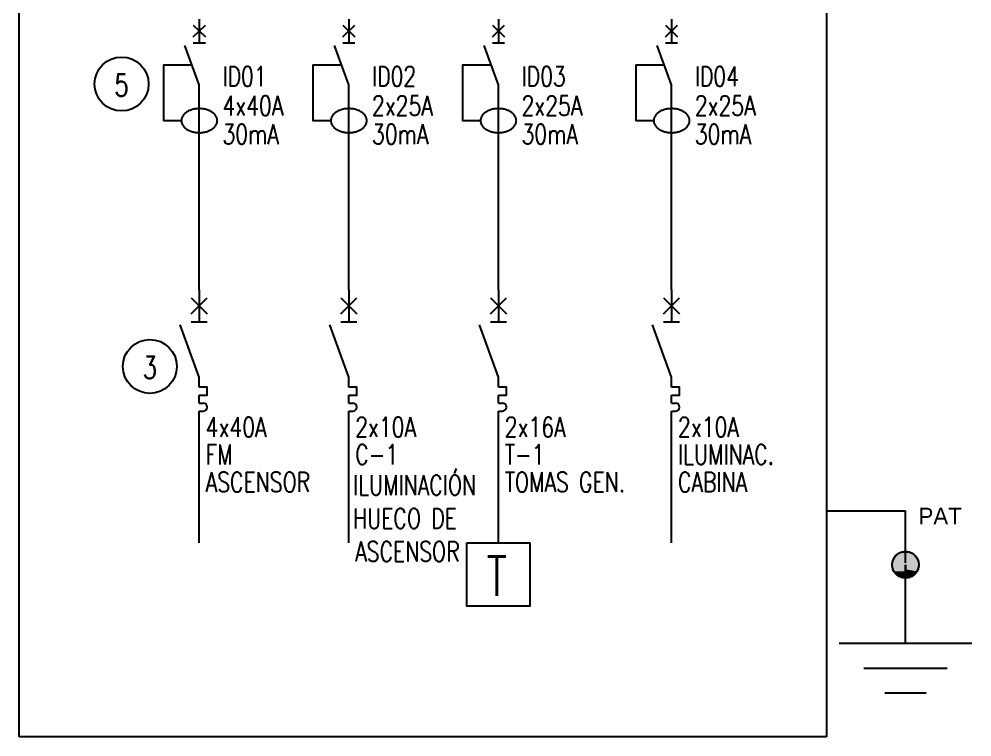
# Model space of a CAD drawing. Extents: x 3674.2 to 3682.8, y 1745 to 1759.7.
# Drawn here: x 3674.19 to 3682.79, y 1745 to 1751.48 of the extents above; entities that cross this region are included whole.
import ezdxf

# ---------------------------------------------------------------- set-up
doc = ezdxf.new("R2010")
doc.units = 0
doc.linetypes.add('OCJ-ESQUEMAS_UNIFILARES-C0', pattern=[7.1, 5, -1, 0.1, -1])
doc.linetypes.add('OCJ-ESQUEMAS_UNIFILARES-CO', pattern=[19.05, 12.7, -6.35])
doc.layers.get('0').update_dxf_attribs({"linetype": 'CONTINUOUS'})
for name, color, linetype in [('OCJ-ESQUEMAS_UNIFILARES-C0', 170, 'CONTINUOUS'), ('OCJ-ESQUEMAS_UNIFILARES-C1', 4, 'CONTINUOUS'), ('OCJ-ESQUEMAS_UNIFILARES-C2', 10, 'CONTINUOUS'), ('OCJ-ESQUEMAS_UNIFILARES-C5', 80, 'CONTINUOUS'), ('OCJ-ESQUEMAS_UNIFILARES-CO', 7, 'CONTINUOUS')]:
    doc.layers.add(name, color=color, linetype=linetype)
doc.styles.add('OCJ-ESQUEMAS_UNIFILARES-C0', font='ROMANS.SHX', dxfattribs={"width": 0.75, "height": 0.175})
doc.styles.add('OCJ-ESQUEMAS_UNIFILARES-C1', font='txt', dxfattribs={"height": 0.2})

# ---------------------------------------------------------------- blocks, each defined once
blk = doc.blocks.new('OCJ-ESQUEMAS_UNIFILARES-CO')
for p, q in [((0, -1.013), (0.045, -1.013)), ((0, -1.103), (0.045, -1.103))]:
    blk.add_line(p, q)
for points in [[(0, 0.267), (0, -0.093)], [(-0.09, 0.177), (0.09, -0.003)], [(-0.09, -0.003), (0.09, 0.177)], [(-0.09, -0.093), (0.09, -0.093)], [(0, -0.72), (-0.215, -0.128)], [(0, -0.833), (0, -0.72)], [(0, -0.923), (0.09, -0.923), (0.09, -0.833), (0, -0.833)], [(0, -1.013), (0, -0.923)], [(0, -1.215), (0, -1.103)]]:
    blk.add_lwpolyline(points)
blk.add_arc((0.045, -1.058), 0.045, 270, 90)
blk = doc.blocks.new('*U19')
at = {"layer": 'OCJ-ESQUEMAS_UNIFILARES-CO', "style": 'OCJ-ESQUEMAS_UNIFILARES-C0', "width": 0.75}
for s, p in [('ILUMINACIÓN', (3677.2057, 1747.1825)), ('HUECO DE', (3677.2057, 1746.8825)), ('ASCENSOR', (3677.225, 1746.5825))]:
    blk.add_text(s, height=0.18, dxfattribs=at).set_placement(p)
blk = doc.blocks.new('OCJ-ESQUEMAS_UNIFILARES-C0')
for points in [[(-0.068, 0.11), (0.068, -0.025)], [(-0.068, -0.025), (0.068, 0.11)], [(0, 0.177), (0, -0.093)], [(-0.068, -0.093), (0.068, -0.093)], [(0, -0.565), (-0.162, -0.121)], [(-0.081, -0.343), (-0.405, -0.343), (-0.405, -0.97), (-0.203, -0.97)], [(0, -1.308), (0, -0.565)]]:
    blk.add_lwpolyline(points)
blk.add_polyline3d([(0.203, -0.97, 0), (0.202, -0.963, 0), (0.202, -0.957, 0), (0.2, -0.95, 0), (0.199, -0.944, 0), (0.196, -0.937, 0), (0.194, -0.931, 0), (0.191, -0.924, 0), (0.187, -0.918, 0), (0.183, -0.912, 0), (0.179, -0.906, 0), (0.174, -0.9, 0), (0.168, -0.895, 0), (0.163, -0.889, 0), (0.157, -0.884, 0), (0.15, -0.879, 0), (0.143, -0.874, 0), (0.136, -0.869, 0), (0.128, -0.865, 0), (0.121, -0.861, 0), (0.113, -0.857, 0), (0.104, -0.854, 0), (0.095, -0.85, 0), (0.087, -0.847, 0), (0.077, -0.845, 0), (0.068, -0.842, 0), (0.059, -0.84, 0), (0.049, -0.838, 0), (0.04, -0.837, 0), (0.03, -0.836, 0), (0.02, -0.835, 0), (0.01, -0.834, 0), (0, -0.834, 0), (-0.01, -0.834, 0), (-0.02, -0.835, 0), (-0.03, -0.836, 0), (-0.04, -0.837, 0), (-0.049, -0.838, 0), (-0.059, -0.84, 0), (-0.068, -0.842, 0), (-0.077, -0.845, 0), (-0.087, -0.847, 0), (-0.095, -0.85, 0), (-0.104, -0.854, 0), (-0.113, -0.857, 0), (-0.121, -0.861, 0), (-0.128, -0.865, 0), (-0.136, -0.869, 0), (-0.143, -0.874, 0), (-0.15, -0.879, 0), (-0.157, -0.884, 0), (-0.163, -0.889, 0), (-0.168, -0.895, 0), (-0.174, -0.9, 0), (-0.179, -0.906, 0), (-0.183, -0.912, 0), (-0.187, -0.918, 0), (-0.191, -0.924, 0), (-0.194, -0.931, 0), (-0.196, -0.937, 0), (-0.199, -0.944, 0), (-0.2, -0.95, 0), (-0.202, -0.957, 0), (-0.202, -0.963, 0), (-0.203, -0.97, 0), (-0.202, -0.977, 0), (-0.202, -0.983, 0), (-0.2, -0.99, 0), (-0.199, -0.997, 0), (-0.196, -1.003, 0), (-0.194, -1.01, 0), (-0.191, -1.016, 0), (-0.187, -1.022, 0), (-0.183, -1.028, 0), (-0.179, -1.034, 0), (-0.174, -1.04, 0), (-0.168, -1.046, 0), (-0.163, -1.051, 0), (-0.157, -1.056, 0), (-0.15, -1.061, 0), (-0.143, -1.066, 0), (-0.136, -1.071, 0), (-0.128, -1.075, 0), (-0.121, -1.079, 0), (-0.113, -1.083, 0), (-0.104, -1.087, 0), (-0.095, -1.09, 0), (-0.087, -1.093, 0), (-0.077, -1.096, 0), (-0.068, -1.098, 0), (-0.059, -1.1, 0), (-0.049, -1.102, 0), (-0.04, -1.103, 0), (-0.03, -1.104, 0), (-0.02, -1.105, 0), (-0.01, -1.106, 0), (0, -1.106, 0), (0.01, -1.106, 0), (0.02, -1.105, 0), (0.03, -1.104, 0), (0.04, -1.103, 0), (0.049, -1.102, 0), (0.059, -1.1, 0), (0.068, -1.098, 0), (0.077, -1.096, 0), (0.087, -1.093, 0), (0.095, -1.09, 0), (0.104, -1.087, 0), (0.113, -1.083, 0), (0.121, -1.079, 0), (0.128, -1.075, 0), (0.136, -1.071, 0), (0.143, -1.066, 0), (0.15, -1.061, 0), (0.157, -1.056, 0), (0.163, -1.051, 0), (0.168, -1.046, 0), (0.174, -1.04, 0), (0.179, -1.034, 0), (0.183, -1.028, 0), (0.187, -1.022, 0), (0.191, -1.016, 0), (0.194, -1.01, 0), (0.196, -1.003, 0), (0.199, -0.997, 0), (0.2, -0.99, 0), (0.202, -0.983, 0), (0.202, -0.977, 0), (0.203, -0.97, 0)])
blk = doc.blocks.new('*U25')
at = {"layer": 'OCJ-ESQUEMAS_UNIFILARES-C5', "linetype": 'CONTINUOUS'}
for p, q in [((3682.0909, 1746.617), (3682.1042, 1746.6347)), ((3682.1042, 1746.6347), (3682.1206, 1746.6496)), ((3682.1206, 1746.6496), (3682.1394, 1746.6613)), ((3682.1394, 1746.6613), (3682.1601, 1746.6693)), ((3682.1601, 1746.6693), (3682.1818, 1746.6734)), ((3682.204, 1746.6734), (3682.2257, 1746.6693)), ((3682.2257, 1746.6693), (3682.2464, 1746.6613)), ((3682.2464, 1746.6613), (3682.2652, 1746.6496)), ((3682.2652, 1746.6496), (3682.2816, 1746.6347)), ((3682.2816, 1746.6347), (3682.2949, 1746.617)), ((3682.0729, 1746.5539), (3682.0749, 1746.5759)), ((3682.0747, 1746.533), (3682.0729, 1746.5539)), ((3682.0749, 1746.5759), (3682.081, 1746.5972)), ((3682.081, 1746.5972), (3682.0909, 1746.617)), ((3682.1929, 1746.533), (3682.1929, 1746.5539)), ((3682.1929, 1746.5539), (3682.1929, 1746.533)), ((3682.2949, 1746.617), (3682.3048, 1746.5972)), ((3682.3048, 1746.5972), (3682.3109, 1746.5759)), ((3682.3109, 1746.5759), (3682.3129, 1746.5539)), ((3682.3129, 1746.5539), (3682.3111, 1746.533)), ((3682.0801, 1746.5128), (3682.0747, 1746.533)), ((3682.089, 1746.4939), (3682.0801, 1746.5128)), ((3682.101, 1746.4767), (3682.089, 1746.4939)), ((3682.1158, 1746.4619), (3682.101, 1746.4767)), ((3682.1329, 1746.4499), (3682.1158, 1746.4619)), ((3682.1929, 1746.5128), (3682.1929, 1746.533)), ((3682.1929, 1746.533), (3682.1929, 1746.5128)), ((3682.1929, 1746.4939), (3682.1929, 1746.5128)), ((3682.1929, 1746.5128), (3682.1929, 1746.4939)), ((3682.1929, 1746.4767), (3682.1929, 1746.4939)), ((3682.1929, 1746.4939), (3682.1929, 1746.4767)), ((3682.1929, 1746.4619), (3682.1929, 1746.4767)), ((3682.1929, 1746.4767), (3682.1929, 1746.4619)), ((3682.1929, 1746.4499), (3682.1929, 1746.4619)), ((3682.1929, 1746.4619), (3682.1929, 1746.4499)), ((3682.27, 1746.4619), (3682.2529, 1746.4499)), ((3682.2848, 1746.4767), (3682.27, 1746.4619)), ((3682.2968, 1746.4939), (3682.2848, 1746.4767)), ((3682.3057, 1746.5128), (3682.2968, 1746.4939)), ((3682.3111, 1746.533), (3682.3057, 1746.5128)), ((3682.1519, 1746.4411), (3682.1329, 1746.4499)), ((3682.1721, 1746.4357), (3682.1519, 1746.4411)), ((3682.1929, 1746.4411), (3682.1929, 1746.4499)), ((3682.1929, 1746.4499), (3682.1929, 1746.4411)), ((3682.1929, 1746.4357), (3682.1929, 1746.4411)), ((3682.1929, 1746.4411), (3682.1929, 1746.4357)), ((3682.1929, 1746.4357), (3682.1929, 1746.4339)), ((3682.1929, 1746.4339), (3682.1929, 1746.4357)), ((3682.2339, 1746.4411), (3682.2137, 1746.4357)), ((3682.2529, 1746.4499), (3682.2339, 1746.4411))]:
    blk.add_line(p, q, dxfattribs=at)
at = {"layer": 'OCJ-ESQUEMAS_UNIFILARES-C5', "linetype": 'CONTINUOUS', "extrusion": (0, 0, -1)}
for points in [[(-3682.1042, 1746.6347), (-3682.2949, 1746.617), (-3682.0909, 1746.617)], [(-3682.1206, 1746.6496), (-3682.2816, 1746.6347), (-3682.1042, 1746.6347)], [(-3682.1042, 1746.6347), (-3682.2816, 1746.6347), (-3682.2949, 1746.617)], [(-3682.1394, 1746.6613), (-3682.2652, 1746.6496), (-3682.1206, 1746.6496)], [(-3682.1206, 1746.6496), (-3682.2652, 1746.6496), (-3682.2816, 1746.6347)], [(-3682.1601, 1746.6693), (-3682.2464, 1746.6613), (-3682.1394, 1746.6613)], [(-3682.1394, 1746.6613), (-3682.2464, 1746.6613), (-3682.2652, 1746.6496)], [(-3682.1818, 1746.6734), (-3682.2257, 1746.6693), (-3682.1601, 1746.6693)], [(-3682.1601, 1746.6693), (-3682.2257, 1746.6693), (-3682.2464, 1746.6613)], [(-3682.1818, 1746.6734), (-3682.204, 1746.6734), (-3682.2257, 1746.6693)], [(-3682.0749, 1746.5759), (-3682.3129, 1746.5539), (-3682.0729, 1746.5539)], [(-3682.0729, 1746.5539), (-3682.1929, 1746.533), (-3682.0747, 1746.533)], [(-3682.0729, 1746.5539), (-3682.1929, 1746.5539), (-3682.1929, 1746.533)], [(-3682.081, 1746.5972), (-3682.3109, 1746.5759), (-3682.0749, 1746.5759)], [(-3682.0749, 1746.5759), (-3682.3109, 1746.5759), (-3682.3129, 1746.5539)], [(-3682.0909, 1746.617), (-3682.3048, 1746.5972), (-3682.081, 1746.5972)], [(-3682.081, 1746.5972), (-3682.3048, 1746.5972), (-3682.3109, 1746.5759)], [(-3682.0909, 1746.617), (-3682.2949, 1746.617), (-3682.3048, 1746.5972)], [(-3682.1929, 1746.5539), (-3682.3111, 1746.533), (-3682.1929, 1746.533)], [(-3682.1929, 1746.5539), (-3682.3129, 1746.5539), (-3682.3111, 1746.533)], [(-3682.0747, 1746.533), (-3682.1929, 1746.5128), (-3682.0801, 1746.5128)], [(-3682.0747, 1746.533), (-3682.1929, 1746.533), (-3682.1929, 1746.5128)], [(-3682.0801, 1746.5128), (-3682.1929, 1746.4939), (-3682.089, 1746.4939)], [(-3682.0801, 1746.5128), (-3682.1929, 1746.5128), (-3682.1929, 1746.4939)], [(-3682.089, 1746.4939), (-3682.1929, 1746.4767), (-3682.101, 1746.4767)], [(-3682.089, 1746.4939), (-3682.1929, 1746.4939), (-3682.1929, 1746.4767)], [(-3682.101, 1746.4767), (-3682.1929, 1746.4619), (-3682.1158, 1746.4619)], [(-3682.101, 1746.4767), (-3682.1929, 1746.4767), (-3682.1929, 1746.4619)], [(-3682.1158, 1746.4619), (-3682.1929, 1746.4499), (-3682.1329, 1746.4499)], [(-3682.1158, 1746.4619), (-3682.1929, 1746.4619), (-3682.1929, 1746.4499)], [(-3682.1929, 1746.533), (-3682.3057, 1746.5128), (-3682.1929, 1746.5128)], [(-3682.1929, 1746.533), (-3682.3111, 1746.533), (-3682.3057, 1746.5128)], [(-3682.1929, 1746.5128), (-3682.2968, 1746.4939), (-3682.1929, 1746.4939)], [(-3682.1929, 1746.5128), (-3682.3057, 1746.5128), (-3682.2968, 1746.4939)], [(-3682.1929, 1746.4939), (-3682.2848, 1746.4767), (-3682.1929, 1746.4767)], [(-3682.1929, 1746.4939), (-3682.2968, 1746.4939), (-3682.2848, 1746.4767)], [(-3682.1929, 1746.4767), (-3682.27, 1746.4619), (-3682.1929, 1746.4619)], [(-3682.1929, 1746.4767), (-3682.2848, 1746.4767), (-3682.27, 1746.4619)], [(-3682.1929, 1746.4619), (-3682.2529, 1746.4499), (-3682.1929, 1746.4499)], [(-3682.1929, 1746.4619), (-3682.27, 1746.4619), (-3682.2529, 1746.4499)], [(-3682.1329, 1746.4499), (-3682.1929, 1746.4411), (-3682.1519, 1746.4411)], [(-3682.1329, 1746.4499), (-3682.1929, 1746.4499), (-3682.1929, 1746.4411)], [(-3682.1519, 1746.4411), (-3682.1929, 1746.4357), (-3682.1721, 1746.4357)], [(-3682.1519, 1746.4411), (-3682.1929, 1746.4411), (-3682.1929, 1746.4357)], [(-3682.1721, 1746.4357), (-3682.1929, 1746.4357), (-3682.1929, 1746.4339)], [(-3682.1929, 1746.4499), (-3682.2339, 1746.4411), (-3682.1929, 1746.4411)], [(-3682.1929, 1746.4499), (-3682.2529, 1746.4499), (-3682.2339, 1746.4411)], [(-3682.1929, 1746.4411), (-3682.2137, 1746.4357), (-3682.1929, 1746.4357)], [(-3682.1929, 1746.4411), (-3682.2339, 1746.4411), (-3682.2137, 1746.4357)], [(-3682.1929, 1746.4357), (-3682.2137, 1746.4357), (-3682.1929, 1746.4339)]]:
    blk.add_solid(points, dxfattribs=at)

msp = doc.modelspace()

# ---------------------------------------------------------------- linework, layer by layer
at = {"layer": 'OCJ-ESQUEMAS_UNIFILARES-C0'}
msp.add_lwpolyline([(3678.2339, 1746.7519), (3678.8022, 1746.7519), (3678.8022, 1746.1785), (3678.2339, 1746.1785)], close=True, dxfattribs=at)
at = {"layer": 'OCJ-ESQUEMAS_UNIFILARES-C1', "linetype": 'OCJ-ESQUEMAS_UNIFILARES-CO'}
msp.add_lwpolyline([(3674.1909, 1755.6746), (3681.4787, 1755.6746), (3681.4787, 1744.9979), (3674.1909, 1744.9979)], close=True, dxfattribs=at)
at = {"layer": 'OCJ-ESQUEMAS_UNIFILARES-C2'}
for p, q in [((3675.8181, 1749.0381), (3675.8181, 1750.325)), ((3677.1681, 1749.0381), (3677.1681, 1750.325)), ((3678.5181, 1749.0381), (3678.5181, 1750.325)), ((3680.0819, 1749.0381), (3680.0819, 1750.325)), ((3675.8181, 1746.7519), (3675.8181, 1747.9257)), ((3677.1681, 1746.7519), (3677.1681, 1747.9257)), ((3678.5181, 1746.7519), (3678.5181, 1747.9257)), ((3680.0819, 1746.7519), (3680.0819, 1747.9257))]:
    msp.add_line(p, q, dxfattribs=at)
at = {"layer": 'OCJ-ESQUEMAS_UNIFILARES-C5', "linetype": 'OCJ-ESQUEMAS_UNIFILARES-C0'}
for p, q in [((3681.4787, 1747.0407), (3682.1929, 1747.0407)), ((3682.1929, 1746.5706), (3682.1929, 1747.0407)), ((3682.1929, 1745.8455), (3682.1929, 1746.5539)), ((3681.5929, 1745.8455), (3682.7929, 1745.8455)), ((3681.8179, 1745.6205), (3682.5679, 1745.6205)), ((3682.0054, 1745.3955), (3682.3804, 1745.3955))]:
    msp.add_line(p, q, dxfattribs=at)
msp.add_circle((3682.1929, 1746.5539), 0.12, dxfattribs=at)
msp.add_circle((3682.1929, 1746.5539), 0.12, dxfattribs=at)
at = {"layer": 'OCJ-ESQUEMAS_UNIFILARES-CO'}
for centre in [(3675.1163, 1750.8974), (3675.3718, 1748.3456)]:
    msp.add_circle(centre, 0.2437, dxfattribs=at)

# ---------------------------------------------------------------- block references
msp.add_blockref('*U19', (0, 0))
at = {"layer": 'OCJ-ESQUEMAS_UNIFILARES-C0', "xscale": 0.7999999999999546, "yscale": 0.7999999999999546, "zscale": 0.7999999999999546}
for name, p in [('OCJ-ESQUEMAS_UNIFILARES-C0', (3675.8181, 1751.3424)), ('OCJ-ESQUEMAS_UNIFILARES-C0', (3677.1681, 1751.3424)), ('OCJ-ESQUEMAS_UNIFILARES-C0', (3678.5181, 1751.3424)), ('OCJ-ESQUEMAS_UNIFILARES-C0', (3680.0819, 1751.3424)), ('OCJ-ESQUEMAS_UNIFILARES-CO', (3675.8181, 1748.8242)), ('OCJ-ESQUEMAS_UNIFILARES-CO', (3677.1681, 1748.8242)), ('OCJ-ESQUEMAS_UNIFILARES-CO', (3678.5181, 1748.8242)), ('OCJ-ESQUEMAS_UNIFILARES-CO', (3680.0819, 1748.8242))]:
    msp.add_blockref(name, p, dxfattribs=at)
at = {"layer": 'OCJ-ESQUEMAS_UNIFILARES-C5', "linetype": 'CONTINUOUS'}
msp.add_blockref('*U25', (0, 0), dxfattribs=at)

# ---------------------------------------------------------------- texts
at = {"layer": 'OCJ-ESQUEMAS_UNIFILARES-CO', "style": 'OCJ-ESQUEMAS_UNIFILARES-C0', "width": 0.75}
for s, height, p in [('ID01', 0.18, (3676.027, 1750.8763)), ('ID02', 0.18, (3677.377, 1750.8763)), ('ID03', 0.18, (3678.727, 1750.8763)), ('ID04', 0.18, (3680.2908, 1750.8763)), ('5', 0.2, (3675.0523, 1750.7874)), ('4x40A', 0.18, (3676.027, 1750.6117)), ('2x25A', 0.18, (3677.377, 1750.6117)), ('2x25A', 0.18, (3678.727, 1750.6117)), ('2x25A', 0.18, (3680.2908, 1750.6117)), ('30mA', 0.18, (3676.027, 1750.355)), ('30mA', 0.18, (3677.377, 1750.355)), ('30mA', 0.18, (3678.727, 1750.355)), ('30mA', 0.18, (3680.2908, 1750.355)), ('3', 0.2, (3675.3078, 1748.2356)), ('4x40A', 0.18, (3675.8752, 1747.7081)), ('2x10A', 0.18, (3677.2252, 1747.7081)), ('2x16A', 0.18, (3678.5752, 1747.7081)), ('2x10A', 0.18, (3680.139, 1747.7081)), ('FM', 0.18, (3675.8752, 1747.4597)), ('C-1', 0.18, (3677.2252, 1747.4597)), ('T-1', 0.18, (3678.5752, 1747.4597)), ('ILUMINAC.', 0.18, (3680.139, 1747.4597)), ('ASCENSOR', 0.18, (3675.8752, 1747.2113)), ('TOMAS GEN.', 0.18, (3678.5752, 1747.2113)), ('CABINA', 0.18, (3680.139, 1747.2113))]:
    msp.add_text(s, height=height, dxfattribs=at).set_placement(p)
at = {"layer": 'OCJ-ESQUEMAS_UNIFILARES-CO', "style": 'OCJ-ESQUEMAS_UNIFILARES-C1'}
msp.add_text('PAT', height=0.15, dxfattribs=at).set_placement((3682.3107, 1746.9187))
at = {"layer": 'OCJ-ESQUEMAS_UNIFILARES-CO', "color": 5, "style": 'OCJ-ESQUEMAS_UNIFILARES-C0', "width": 0.75}
msp.add_text('T', height=0.3564, dxfattribs=at).set_placement((3678.412, 1746.2726))

doc.saveas('drawing.dxf')
